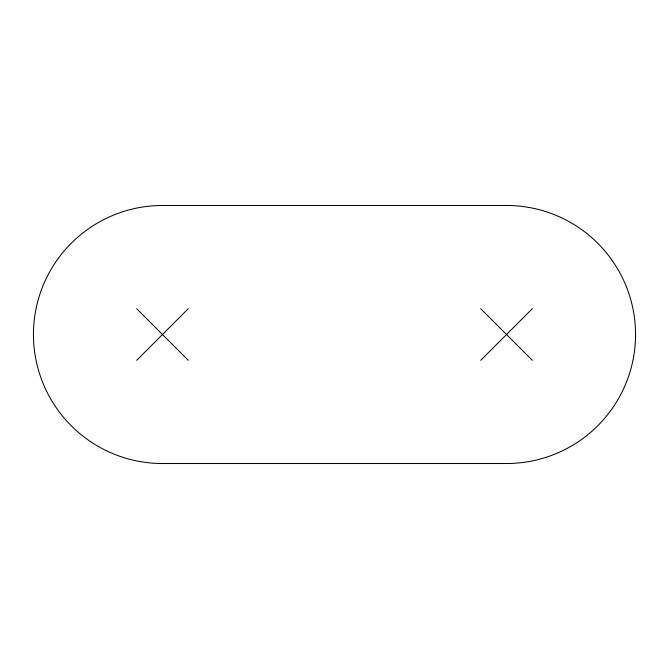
<?xml version="1.0" encoding="UTF-8"?>
<svg xmlns="http://www.w3.org/2000/svg" width="669" height="669" viewBox="0 0 669 669"><rect width="100%" height="100%" fill="white"/><g stroke="black" fill="none" stroke-linecap="round" stroke-linejoin="round"><path stroke-width="1" d="M136.668 360.307L188.273 308.693M480.727 360.307L532.332 308.693M480.727 308.693L532.332 360.307M136.668 308.693L188.273 360.307M506.525 205.475L162.475 205.475A129.025 129.025 0 0 0 33.45 334.5A129.025 129.025 0 0 0 162.475 463.525L506.525 463.525A129.025 129.025 0 0 0 635.55 334.5A129.025 129.025 0 0 0 506.525 205.475"/></g></svg>
